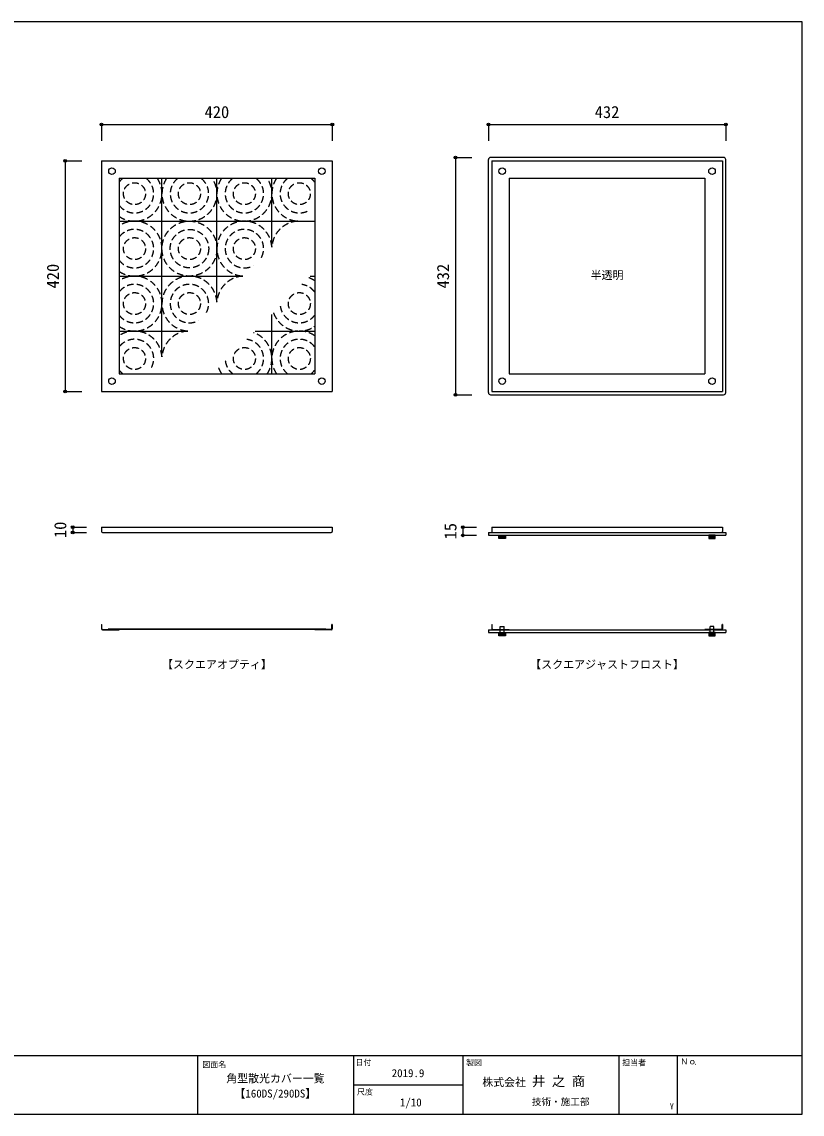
# Model space of a CAD drawing. Units: millimetres at full size, with parts at other scales. Extents: x -14200 to 14200, y -9940 to 9940.
# Drawn here: x 0 to 14200, y -9940 to 9940 of the extents above; entities that cross this region are included whole.
import ezdxf
from ezdxf.enums import TextEntityAlignment as Align

# ---------------------------------------------------------------- set-up
doc = ezdxf.new("R2010")
doc.units = ezdxf.units.MM
doc.header["$LTSCALE"] = 100
doc.header["$PDMODE"] = 32
doc.header["$PDSIZE"] = 50
doc.linetypes.add('DASHED1', pattern=[1.8, 1.2, -0.6])
for name, color, linetype in [('0-0_0', 7, 'Continuous'), ('2-0', 7, 'Continuous'), ('2-1', 7, 'DASHED1'), ('2-2', 7, 'Continuous'), ('2-3', 7, 'Continuous'), ('2-4', 7, 'Continuous'), ('2-5', 7, 'Continuous'), ('2-F', 7, 'Continuous')]:
    doc.layers.add(name, color=color, linetype=linetype)
doc.styles.add('ＭＳ ゴシック', font='')
doc.styles.get('ＭＳ ゴシック').set_extended_font_data('MS Gothic')

msp = doc.modelspace()

# ---------------------------------------------------------------- linework, layer by layer
at = {"layer": '0-0_0'}
for p, q in [((-14200, -8873.5), (14200, -8873.5)), ((3194.7, -8873.5), (3194.7, -9938.5)), ((6034.7, -8873.5), (6034.7, -9938.5)), ((8022.7, -8873.5), (8022.7, -9938.5)), ((10862.7, -8873.5), (10862.7, -9938.5)), ((11927.7, -8873.5), (11927.7, -9938.5)), ((6034.7, -9406), (8022.7, -9406))]:
    msp.add_line(p, q, dxfattribs=at)
msp.add_lwpolyline([(-14200, -9940), (14200, -9940), (14200, 9940), (-14200, 9940)], close=True, dxfattribs=at)
at = {"layer": '2-0'}
for p, q in [((1450, 7412.6), (1450, 3212.6)), ((8490, 3192.6), (8490, 7432.6)), ((12770, 7472.6), (8530, 7472.6)), ((8550, 7412.6), (8550, 3212.6)), ((12810, 3192.6), (12810, 7432.6)), ((1770, 7092.6), (5330, 7092.6)), ((1770, 7092.6), (1770, 3532.6)), ((5330, 7092.6), (5330, 3532.6)), ((8870, 7092.6), (8870, 3532.6)), ((1770, 3532.6), (5330, 3532.6)), ((1770, 3532.6), (5330, 3532.6)), ((8870, 3532.6), (12430, 3532.6)), ((1450, 3212.6), (5650, 3212.6)), ((8550, 3212.6), (12750, 3212.6)), ((8530, 3152.6), (12770, 3152.6))]:
    msp.add_line(p, q, dxfattribs=at)
for points in [[(1450, 7412.6), (5650, 7412.6), (5650, 3212.6)], [(8550, 7412.6), (12750, 7412.6), (12750, 3212.6)], [(8870, 7092.6), (12430, 7092.6), (12430, 3532.6)]]:
    msp.add_lwpolyline(points, dxfattribs=at)
for centre in [(1640, 7222.6), (5460, 7222.6), (8740, 7222.6), (12560, 7222.6), (1640, 3402.6), (5460, 3402.6), (8740, 3402.6), (12560, 3402.6)]:
    msp.add_circle(centre, 60, dxfattribs=at)
for centre, start, end in [((8530, 7432.6), 90, 180), ((12770, 7432.6), 0, 90), ((8530, 3192.6), 180, 270), ((12770, 3192.6), 270, 0)]:
    msp.add_arc(centre, 40, start, end, dxfattribs=at)
at = {"layer": '2-1'}
for centre, radius in [((2050, 6812.6), 200), ((3050, 6812.6), 200), ((4050, 6812.6), 200), ((5050, 6812.6), 200), ((3050, 5812.6), 500), ((2050, 5812.6), 200), ((3050, 5812.6), 350), ((3050, 5812.6), 200), ((4050, 5812.6), 200), ((2050, 4812.6), 200), ((3050, 4812.6), 200), ((5050, 4812.6), 200), ((2050, 3812.6), 200), ((4050, 3812.6), 200), ((5050, 3812.6), 200)]:
    msp.add_circle(centre, radius, dxfattribs=at)
for centre, radius, start, end in [((2050, 6812.6), 350, 126.8699, 143.1301), ((2050, 6812.6), 350, 216.8699, 53.1301), ((2050, 6812.6), 500, 235.9442, 34.0558), ((3050, 6812.6), 500, 145.9442, 34.0558), ((3050, 6812.6), 350, 126.8699, 53.1301), ((4050, 6812.6), 500, 145.9442, 34.0558), ((4050, 6812.6), 350, 126.8699, 53.1301), ((5050, 6812.6), 500, 145.9442, 266.81031), ((5050, 6812.6), 350, 126.8699, 297.24721), ((5050, 6812.6), 350, 36.8699, 53.1301), ((2050, 5812.6), 500, 235.9442, 124.0558), ((4050, 5812.6), 500, 3.18969, 266.81031), ((5050, 5812.6), 500, 93.37833, 176.62167), ((2050, 5812.6), 350, 216.8699, 143.1301), ((4050, 5812.6), 350, 332.75279, 297.24721), ((2050, 4812.6), 500, 235.9442, 124.0558), ((3050, 4812.6), 500, 3.18969, 266.81031), ((4050, 4812.6), 500, 93.37833, 176.62167), ((5050, 4812.6), 500, 55.9442, 70.36778), ((2050, 4812.6), 350, 216.8699, 143.1301), ((3050, 4812.6), 350, 332.75279, 297.24721), ((5050, 4812.6), 350, 36.8699, 82.73706), ((5050, 4812.6), 500, 199.63222, 304.0558), ((5050, 4812.6), 350, 187.26294, 323.1301), ((2050, 3812.6), 500, 3.18969, 124.0558), ((3050, 3812.6), 500, 93.37833, 176.62167), ((4050, 3812.6), 500, 325.9442, 70.36778), ((5050, 3812.6), 500, 55.9442, 214.0558), ((2050, 3812.6), 350, 332.75279, 143.1301), ((4050, 3812.6), 350, 306.8699, 82.73706), ((5050, 3812.6), 350, 36.8699, 233.1301), ((2050, 3812.6), 350, 216.8699, 233.1301), ((4050, 3812.6), 500, 199.63222, 214.0558), ((4050, 3812.6), 350, 187.26294, 233.1301), ((5050, 3812.6), 350, 306.8699, 323.1301)]:
    msp.add_arc(centre, radius, start, end, dxfattribs=at)
at = {"layer": '2-2'}
for p, q in [((2550, 3841.2), (2550, 7092.6)), ((3550, 4841.2), (3550, 7092.6)), ((4550, 5841.2), (4550, 7092.6)), ((1770, 6312.6), (5330, 6312.6)), ((1770, 5312.6), (4021.4, 5312.6)), ((5247.1, 5312.6), (5330, 5312.6)), ((4550, 3532.6), (4550, 4615.5)), ((1770, 4312.6), (3021.4, 4312.6)), ((4247.1, 4312.6), (5330, 4312.6))]:
    msp.add_line(p, q, dxfattribs=at)
at = {"layer": '2-3'}
for p, q in [((8490, 645), (8490, 595)), ((8490, 645), (12810, 645)), ((12810, 645), (12810, 595)), ((8490, 595), (12810, 595)), ((8680, 535), (8680, 595)), ((8680, 595), (8800, 595)), ((8800, 535), (8680, 535)), ((8690, 535), (8690, 595)), ((8700, 535), (8700, 595)), ((8710, 535), (8710, 595)), ((8720, 535), (8720, 595)), ((8730, 535), (8730, 595)), ((8740, 535), (8740, 595)), ((8750, 595), (8750, 535)), ((8760, 595), (8760, 535)), ((8770, 595), (8770, 535)), ((8780, 595), (8780, 535)), ((8790, 595), (8790, 535)), ((8800, 595), (8800, 535)), ((12500, 595), (12500, 535)), ((12620, 595), (12500, 595)), ((12500, 535), (12620, 535)), ((12510, 595), (12510, 535)), ((12520, 595), (12520, 535)), ((12530, 595), (12530, 535)), ((12540, 595), (12540, 535)), ((12550, 595), (12550, 535)), ((12560, 535), (12560, 595)), ((12570, 535), (12570, 595)), ((12580, 535), (12580, 595)), ((12590, 535), (12590, 595)), ((12600, 535), (12600, 595)), ((12610, 535), (12610, 595)), ((12620, 535), (12620, 595)), ((8490, -1126.9), (12520, -1126.9)), ((8490, -1126.9), (8490, -1176.9)), ((8490, -1176.9), (12810, -1176.9)), ((8680, -1236.9), (8680, -1176.9)), ((8680, -1176.9), (8800, -1176.9)), ((8690, -1236.9), (8690, -1176.9)), ((8700, -1236.9), (8700, -1176.9)), ((8705, -1066.9), (8775, -1066.9)), ((8705, -1176.9), (8705, -1066.9)), ((8710, -1236.9), (8710, -1176.9)), ((8720, -1236.9), (8720, -1176.9)), ((8730, -1236.9), (8730, -1176.9)), ((8740, -1236.9), (8740, -1176.9)), ((8750, -1176.9), (8750, -1236.9)), ((8760, -1176.9), (8760, -1236.9)), ((8770, -1176.9), (8770, -1236.9)), ((8775, -1176.9), (8775, -1066.9)), ((8780, -1176.9), (8780, -1236.9)), ((8790, -1176.9), (8790, -1236.9)), ((8800, -1176.9), (8800, -1236.9)), ((12500, -1176.9), (12500, -1236.9)), ((12620, -1176.9), (12500, -1176.9)), ((12510, -1176.9), (12510, -1236.9)), ((12520, -1176.9), (12520, -1236.9)), ((12595, -1066.9), (12525, -1066.9)), ((12525, -1176.9), (12525, -1066.9)), ((12530, -1176.9), (12530, -1236.9)), ((12540, -1176.9), (12540, -1236.9)), ((12550, -1176.9), (12550, -1236.9)), ((12560, -1236.9), (12560, -1176.9)), ((12570, -1236.9), (12570, -1176.9)), ((12580, -1236.9), (12580, -1176.9)), ((12590, -1236.9), (12590, -1176.9)), ((12595, -1176.9), (12595, -1066.9)), ((12600, -1126.9), (12810, -1126.9)), ((12600, -1236.9), (12600, -1176.9)), ((12610, -1236.9), (12610, -1176.9)), ((12620, -1236.9), (12620, -1176.9)), ((12810, -1126.9), (12810, -1176.9)), ((8800, -1236.9), (8680, -1236.9)), ((12500, -1236.9), (12620, -1236.9))]:
    msp.add_line(p, q, dxfattribs=at)
at = {"layer": '2-4'}
for p, q in [((1450, 745), (5650, 745)), ((1450, 745), (1450, 663)), ((1468, 645), (5632, 645)), ((5650, 745), (5650, 663)), ((8550, 745), (12750, 745)), ((8550, 745), (8550, 663)), ((8568, 645), (12732, 645)), ((12750, 745), (12750, 663)), ((1450, -1026.9), (1450, -1108.9)), ((1450, -1026.9), (1458.5, -1026.9)), ((1458.5, -1108.4), (1458.5, -1026.9)), ((1468, -1126.9), (1770, -1126.9)), ((1468.5, -1118.4), (1770, -1118.4)), ((1770, -1118.4), (1770, -1126.9)), ((5330, -1118.4), (5330, -1126.9)), ((5631.5, -1118.4), (5330, -1118.4)), ((5632, -1126.9), (5330, -1126.9)), ((5641.5, -1108.4), (5641.5, -1026.9)), ((5650, -1026.9), (5641.5, -1026.9)), ((5650, -1026.9), (5650, -1108.9)), ((8550, -1026.9), (8550, -1108.9)), ((8550, -1026.9), (8558.5, -1026.9)), ((8558.5, -1108.4), (8558.5, -1026.9)), ((8568, -1126.9), (8870, -1126.9)), ((8568.5, -1118.4), (8870, -1118.4)), ((8870, -1118.4), (8870, -1126.9)), ((12430, -1118.4), (12430, -1126.9)), ((12731.5, -1118.4), (12430, -1118.4)), ((12732, -1126.9), (12430, -1126.9)), ((12741.5, -1108.4), (12741.5, -1026.9)), ((12750, -1026.9), (12741.5, -1026.9)), ((12750, -1026.9), (12750, -1108.9))]:
    msp.add_line(p, q, dxfattribs=at)
for centre, radius, start, end in [((1468, 663), 18, 180, 270), ((5632, 663), 18, 270, 0), ((8568, 663), 18, 180, 270), ((12732, 663), 18, 270, 0), ((1468, -1108.9), 18, 180, 270), ((1468.5, -1108.4), 10, 180, 270), ((5631.5, -1108.4), 10, 270, 0), ((5632, -1108.9), 18, 270, 0), ((8568, -1108.9), 18, 180, 270), ((8568.5, -1108.4), 10, 180, 270), ((12731.5, -1108.4), 10, 270, 0), ((12732, -1108.9), 18, 270, 0)]:
    msp.add_arc(centre, radius, start, end, dxfattribs=at)
at = {"layer": '2-5'}
for p, q in [((5530, -1111.4), (1570, -1111.4)), ((1570, -1111.4), (1570, -1118.4)), ((5530, -1118.4), (1570, -1118.4)), ((5530, -1111.4), (5530, -1118.4))]:
    msp.add_line(p, q, dxfattribs=at)
at = {"layer": '2-F'}
for p, q in [((1450, 8072.6), (1450, 7772.6)), ((1450, 8072.6), (5650, 8072.6)), ((5650, 8072.6), (5650, 7772.6)), ((8490, 8072.6), (12810, 8072.6)), ((8490, 8072.6), (8490, 7772.6)), ((12810, 8072.6), (12810, 7772.6)), ((790, 7412.6), (1090, 7412.6)), ((790, 7412.6), (790, 3212.6)), ((7890, 7472.6), (8190, 7472.6)), ((7890, 7472.6), (7890, 3152.6)), ((790, 3212.6), (1090, 3212.6)), ((7890, 3152.6), (8190, 3152.6)), ((925, 745), (1175, 745)), ((8025, 745), (8025, 595)), ((8025, 745), (8275, 745)), ((8025, 595), (8275, 595))]:
    msp.add_line(p, q, dxfattribs=at)
msp.add_lwpolyline([(925, 745), (925, 645), (1175, 645)], dxfattribs=at)
for p in [(1450, 8072.6), (5650, 8072.6), (8490, 8072.6), (12810, 8072.6), (790, 7412.6), (7890, 7472.6), (790, 3212.6), (7890, 3152.6), (925, 745), (925, 645), (8025, 745), (8025, 595)]:
    msp.add_point(p, dxfattribs=at)

# ---------------------------------------------------------------- texts
at = {"layer": '0-0_0', "style": 'ＭＳ ゴシック'}
for s, height, p in [('日付', 104.1, (6071.4, -9082.2)), ('製図', 104.1, (8083.4, -9086.3)), ('担当者', 104.1, (10924.8, -9086.3)), ('Ｎｏ', 104.1, (11982.9, -9065.1)), ('図面名', 104.1, (3283.4, -9120.4)), ('2019.9', 145.7, (6730.5, -9310.2)), ('.', 88.4, (12224, -9065.1)), ('角型散光カバー一覧', 145.7, (3720.1, -9406)), ('株式会社', 145.7, (8379, -9475.7)), ('井 之 商', 177, (9284.4, -9482.4)), ('【160DS/290DS】', 145.7, (3869.2, -9681.4)), ('尺度', 104.1, (6098.1, -9618.8)), ('1/10', 145.7, (6879.6, -9842.7)), ('技術・施工部', 124.9, (9281.5, -9815.8)), ('Y', 110, (11790.1, -9885.3))]:
    msp.add_text(s, height=height, dxfattribs=at).set_placement(p, align=Align.BOTTOM_LEFT)
at = {"layer": '2-F', "style": 'ＭＳ ゴシック'}
for s, height, p in [('420', 219.9, (3325, 8122.6)), ('432', 219.9, (10425, 8122.6)), ('半透明', 146.6, (10350, 5212.6)), ('【スクエアオプティ】', 146.6, (2550, -1873.5)), ('【スクエアジャストフロスト】', 146.6, (9250, -1873.5))]:
    msp.add_text(s, height=height, dxfattribs=at).set_placement(p, align=Align.BOTTOM_LEFT)
for s, p in [('420', (740, 5087.6)), ('432', (7840, 5087.6)), ('10', (875, 545)), ('15', (7975, 520))]:
    msp.add_text(s, height=219.9, rotation=90, dxfattribs=at).set_placement(p, align=Align.BOTTOM_LEFT)

doc.saveas('drawing.dxf')
